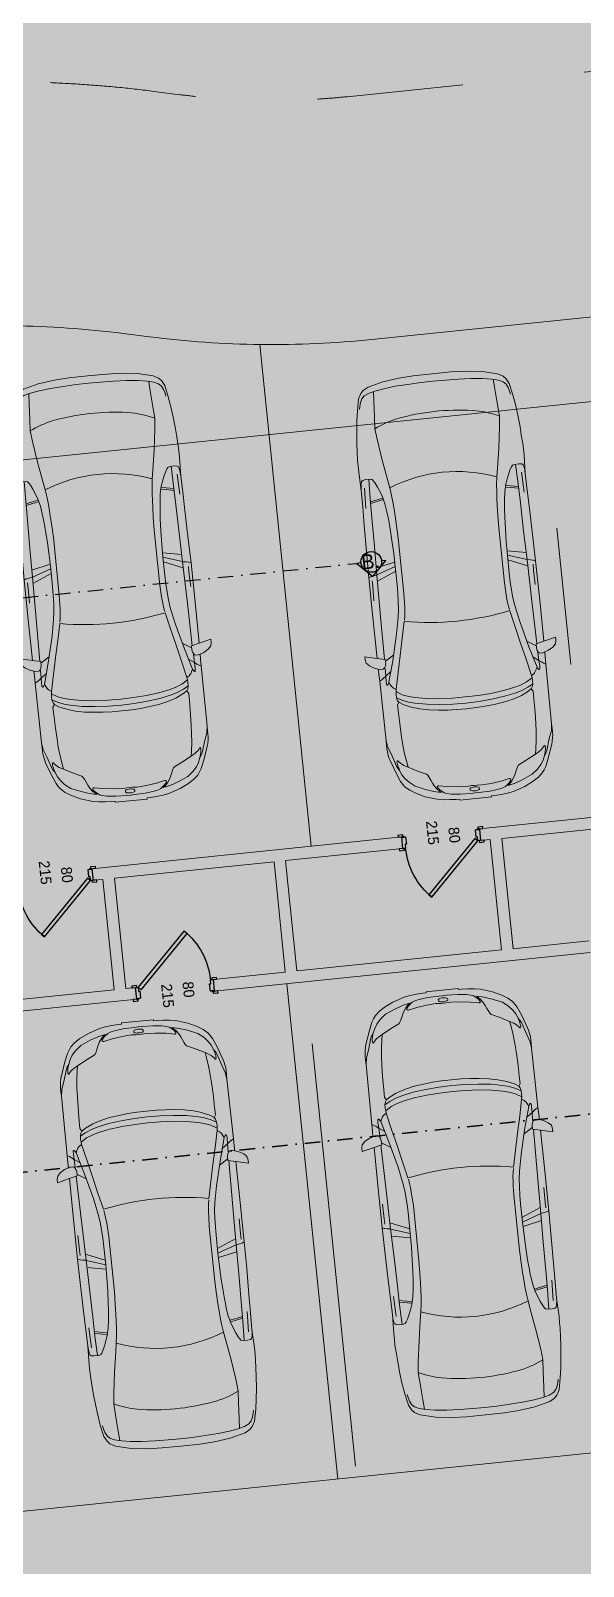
# Model space of a CAD drawing. Header units: millimetres. Extents: x 635850 to 824661, y -5878409 to -5774454.
# Drawn here: x 678481 to 684148, y -5817162 to -5801433 of the extents above; entities that cross this region are included whole.
import ezdxf

# ---------------------------------------------------------------- set-up
doc = ezdxf.new("R2010")
doc.units = ezdxf.units.MM
doc.header["$MEASUREMENT"] = 0
doc.linetypes.add('A - Long Dashed', pattern=[2750, 1500, -1250])
doc.linetypes.add('Dot & Dashed', pattern=[335.138881, 158.75, -88.194444, 0, -88.194437])
for name, color, linetype, lineweight, true_color in [('0_Pen_No__102', 7, 'Continuous', 13, 0xcccccc), ('0_Pen_No__82', 7, 'Continuous', 20, 0xaaaaaa), ('A - Ndertesa 1 - Veturat_Pen_No__102', 7, 'Continuous', 13, 0xcccccc), ('A - Ndertesa 2 - Veturat_Pen_No__102', 7, 'Continuous', 13, 0xcccccc), ('A - Ndertesa 2 - Vija e Prerjes_Pen_No__48', 7, 'Continuous', 25, 0xa80f02), ('A - Ndertesa 3 - Bodrumi -1_Pen_No__102', 7, 'Continuous', 13, 0xcccccc), ('A - Ndertesa 3 - Veturat_Pen_No__102', 7, 'Continuous', 13, 0xcccccc), ('A - Ndertesa 3 -Muret_Pen_No__102', 7, 'Continuous', 13, 0xcccccc), ('A-Ndertesa 3-Prerjet_Pen_No__8', 7, 'Continuous', 35, 0xa80f02), ('ARCHICAD Door Markers_Pen_No__112', 7, 'Continuous', 13, 0xd5aaaa)]:
    doc.layers.add(name, color=color, linetype=linetype, lineweight=lineweight, true_color=true_color)
for name, color, linetype in [('A - Ndertesa 2 - Vija e Prerjes', 7, 'Continuous'), ('A - Ndertesa 3 -Muret', 7, 'Continuous'), ('A-Ndertesa 3-Prerjet', 7, 'Continuous'), ('ARCHICAD Door Markers', 7, 'Continuous'), ('ARCHICAD Doors', 7, 'Continuous')]:
    doc.layers.add(name, color=color, linetype=linetype)
for name, color, linetype, lineweight in [('A - Ndertesa 3 -Muret_Pen_No__101', 252, 'Continuous', 13), ('A-Ndertesa 3-Fill Bodrumi_Pen_No__121', 255, 'Continuous', 0), ('ARCHICAD Doors_Pen_No__101', 252, 'Continuous', 13), ('ARCHICAD Doors_Pen_No__42', 8, 'Continuous', 25)]:
    doc.layers.add(name, color=color, linetype=linetype, lineweight=lineweight)
doc.styles.add('GENERATED_STYLE_1', font='GOTHIC.TTF')

# ---------------------------------------------------------------- blocks, each defined once
blk = doc.blocks.new('Door 25_4')
at = {"layer": 'ARCHICAD Doors_Pen_No__101', "color": 252, "linetype": 'Continuous', "lineweight": 13}
for p, q in [((-400, 0), (-437, 0)), ((-400, 0), (-437, 0)), ((-400, 0), (-400, -115)), ((-400, 0), (-400, -115)), ((400, 0), (400, -115)), ((400, 0), (400, -115)), ((400, 0), (437, 0)), ((400, 0), (437, 0)), ((-400, -120), (-437, -120)), ((-400, -120), (-437, -120)), ((-400, -115), (-400, -120)), ((-400, -115), (-400, -120)), ((400, -115), (400, -120)), ((400, -115), (400, -120)), ((400, -120), (437, -120)), ((400, -120), (437, -120))]:
    blk.add_line(p, q, dxfattribs=at)
at = {"layer": 'ARCHICAD Doors_Pen_No__42', "color": 8, "linetype": 'Continuous', "lineweight": 25}
for p, q in [((-182, 498), (-154, 526)), ((344, -28), (-182, 498)), ((-154, 526), (372, 0)), ((-437, 0), (-437, 19)), ((-437, 19), (-387, 19)), ((-387, 0), (-437, 0)), ((-372, 0), (-400, 0)), ((-400, 0), (-400, -115)), ((-387, 19), (-387, 0)), ((-372, -40), (-372, 0)), ((372, 0), (344, -28)), ((400, 0), (372, 0)), ((372, 0), (372, -40)), ((387, 19), (437, 19)), ((387, 0), (387, 19)), ((437, 0), (387, 0)), ((400, -115), (400, 0)), ((437, 19), (437, 0)), ((-437, -139), (-437, -120)), ((-437, -120), (-387, -120)), ((-387, -139), (-437, -139)), ((-400, -120), (-400, -115)), ((-400, -115), (-375, -115)), ((-400, -115), (-360, -115)), ((-375, -120), (-400, -120)), ((-387, -120), (-387, -139)), ((-375, -115), (-375, -120)), ((-360, -40), (-372, -40)), ((-360, -115), (-360, -40)), ((372, -40), (360, -40)), ((360, -40), (360, -115)), ((360, -115), (400, -115)), ((375, -120), (375, -115)), ((375, -115), (400, -115)), ((400, -120), (375, -120)), ((387, -120), (437, -120)), ((387, -139), (387, -120)), ((437, -139), (387, -139)), ((400, -115), (400, -120)), ((437, -120), (437, -139))]:
    blk.add_line(p, q, dxfattribs=at)
blk.add_arc((372, 0), 744, 135, 180, dxfattribs=at)
blk = doc.blocks.new('D Marker 25_11')
at = {"layer": 'ARCHICAD Door Markers_Pen_No__112', "color": 9, "lineweight": 13, "true_color": 0xd5aaaa, "char_height": 110, "attachment_point": 7, "rotation": 90, "style": 'GENERATED_STYLE_1'}
for s, insert in [('\\A1;{\\pql;\\pt0;\\fCentury Gothic|b0|i0|c0|p34;80\\fCentury Gothic|b0|i0|c0|p34;\\A1{\\H.66x;\\S^  ;}\\fCentury Gothic|b0|i0|c0|p34;\\fCentury Gothic|b0|i0|c0|p34;}', (-52, -166)), ('\\A1;{\\pql;\\pt0;\\fCentury Gothic|b0|i0|c0|p34;215\\fCentury Gothic|b0|i0|c0|p34;\\A1{\\H.66x;\\S^  ;}\\fCentury Gothic|b0|i0|c0|p34;\\fCentury Gothic|b0|i0|c0|p34;}', (168, -252))]:
    blk.add_mtext(s, dxfattribs=dict(at, insert=insert))
blk = doc.blocks.new('Wall_99', base_point=(687416, -5809165))
at = {"layer": 'A - Ndertesa 3 -Muret_Pen_No__102', "linetype": 'Continuous', "lineweight": 0, "true_color": 0xcccccc}
for points in [[(685165, -5809396), (685177, -5809515), (686470, -5809382), (686458, -5809263)], [(687353, -5809171), (687254, -5809181), (687266, -5809301), (687366, -5809290)], [(684866, -5809426), (683082, -5809609), (683094, -5809729), (684879, -5809546)], [(679110, -5810017), (679122, -5810136), (682298, -5809810), (682286, -5809691)], [(677852, -5810146), (677864, -5810265), (678326, -5810218), (678314, -5810098)]]:
    blk.add_hatch(color=254, dxfattribs=at).paths.add_polyline_path(points)
at = {"layer": 'A - Ndertesa 3 -Muret_Pen_No__101', "color": 252, "linetype": 'Continuous', "lineweight": 13}
for p, q in [((686458, -5809263), (686421, -5809267)), ((686459, -5809268), (686458, -5809263)), ((686470, -5809382), (686459, -5809268)), ((687254, -5809181), (687291, -5809177)), ((687254, -5809186), (687254, -5809181)), ((687266, -5809301), (687254, -5809186)), ((686470, -5809382), (686434, -5809386)), ((687266, -5809301), (687303, -5809297)), ((682286, -5809691), (682249, -5809695)), ((682287, -5809696), (682286, -5809691)), ((682298, -5809810), (682287, -5809696)), ((683082, -5809609), (683119, -5809605)), ((683083, -5809614), (683082, -5809609)), ((683094, -5809729), (683083, -5809614)), ((683094, -5809729), (683131, -5809725)), ((682298, -5809810), (682262, -5809814)), ((679110, -5810017), (679146, -5810013)), ((679110, -5810022), (679110, -5810017)), ((679122, -5810136), (679110, -5810022)), ((678314, -5810098), (678277, -5810102)), ((678326, -5810218), (678289, -5810222)), ((678314, -5810103), (678314, -5810098)), ((678326, -5810218), (678314, -5810103)), ((679122, -5810136), (679159, -5810132))]:
    blk.add_line(p, q, dxfattribs=at)
at = {"layer": 'A - Ndertesa 3 -Muret_Pen_No__101', "color": 252, "linetype": 'Continuous', "lineweight": 13, "flags": 128}
for points in [[(686458, -5809263), (685165, -5809396)], [(687353, -5809171), (687254, -5809181)], [(684866, -5809426), (683082, -5809609)], [(685482, -5809484), (686470, -5809382)], [(687266, -5809301), (687366, -5809290)], [(683313, -5809706), (684879, -5809546)], [(685177, -5809515), (685362, -5809496)], [(682286, -5809691), (679110, -5810017)], [(683094, -5809729), (683194, -5809718)], [(681096, -5809934), (682298, -5809810)], [(679341, -5810114), (680977, -5809946)], [(678314, -5810098), (677852, -5810146)], [(677864, -5810265), (678326, -5810218)], [(679122, -5810136), (679221, -5810126)]]:
    blk.add_lwpolyline(points, dxfattribs=at)
at = {"layer": 'ARCHICAD Door Markers', "color": 161, "lineweight": 25, "true_color": 0x40a5ff, "rotation": 185.8572970547422}
for p in [(686868, -5809341), (682696, -5809769), (678724, -5810177)]:
    blk.add_blockref('D Marker 25_11', p, dxfattribs=at)
at = {"layer": 'ARCHICAD Doors', "color": 7, "linetype": 'Continuous', "lineweight": 13, "xscale": -1, "zscale": 1000, "rotation": 185.8572970547422}
for p in [(686868, -5809341), (682696, -5809769), (678724, -5810177)]:
    blk.add_blockref('Door 25_4', p, dxfattribs=at)
blk = doc.blocks.new('Wall_102', base_point=(681105, -5811195))
at = {"layer": 'A - Ndertesa 3 -Muret_Pen_No__102', "linetype": 'Continuous', "lineweight": 0, "true_color": 0xcccccc}
blk.add_hatch(color=254, dxfattribs=at).paths.add_polyline_path([(681212, -5811064), (681096, -5809934), (680977, -5809946), (681092, -5811076)])
at = {"layer": 'A - Ndertesa 3 -Muret_Pen_No__101', "color": 252, "linetype": 'Continuous', "lineweight": 13, "flags": 128}
for points in [[(680977, -5809946), (681092, -5811076)], [(681212, -5811064), (681096, -5809934)]]:
    blk.add_lwpolyline(points, dxfattribs=at)
blk = doc.blocks.new('Wall_103', base_point=(679409, -5811369))
at = {"layer": 'A - Ndertesa 3 -Muret_Pen_No__102', "linetype": 'Continuous', "lineweight": 0, "true_color": 0xcccccc}
blk.add_hatch(color=254, dxfattribs=at).paths.add_polyline_path([(679457, -5811244), (679341, -5810114), (679221, -5810126), (679337, -5811256)])
at = {"layer": 'A - Ndertesa 3 -Muret_Pen_No__101', "color": 252, "linetype": 'Continuous', "lineweight": 13, "flags": 128}
for points in [[(679221, -5810126), (679337, -5811256)], [(679457, -5811244), (679341, -5810114)]]:
    blk.add_lwpolyline(points, dxfattribs=at)
blk = doc.blocks.new('Wall_105', base_point=(683382, -5810962))
at = {"layer": 'A - Ndertesa 3 -Muret_Pen_No__102', "linetype": 'Continuous', "lineweight": 0, "true_color": 0xcccccc}
blk.add_hatch(color=254, dxfattribs=at).paths.add_polyline_path([(683429, -5810836), (683313, -5809706), (683194, -5809718), (683310, -5810849)])
at = {"layer": 'A - Ndertesa 3 -Muret_Pen_No__101', "color": 252, "linetype": 'Continuous', "lineweight": 13, "flags": 128}
for points in [[(683194, -5809718), (683310, -5810849)], [(683429, -5810836), (683313, -5809706)]]:
    blk.add_lwpolyline(points, dxfattribs=at)
blk = doc.blocks.new('D Marker 25_13')
at = {"layer": 'ARCHICAD Door Markers_Pen_No__112', "color": 9, "lineweight": 13, "true_color": 0xd5aaaa, "char_height": 110, "attachment_point": 7, "rotation": 90, "style": 'GENERATED_STYLE_1'}
for s, insert in [('\\A1;{\\pql;\\pt0;\\fCentury Gothic|b0|i0|c0|p34;80\\fCentury Gothic|b0|i0|c0|p34;\\A1{\\H.66x;\\S^  ;}\\fCentury Gothic|b0|i0|c0|p34;\\fCentury Gothic|b0|i0|c0|p34;}', (-52, -126)), ('\\A1;{\\pql;\\pt0;\\fCentury Gothic|b0|i0|c0|p34;215\\fCentury Gothic|b0|i0|c0|p34;\\A1{\\H.66x;\\S^  ;}\\fCentury Gothic|b0|i0|c0|p34;\\fCentury Gothic|b0|i0|c0|p34;}', (168, -126))]:
    blk.add_mtext(s, dxfattribs=dict(at, insert=insert))
blk = doc.blocks.new('Wall_112', base_point=(684217, -5810876))
at = {"layer": 'A - Ndertesa 3 -Muret_Pen_No__102', "linetype": 'Continuous', "lineweight": 0, "true_color": 0xcccccc}
for points in [[(684205, -5810757), (680352, -5811152), (680364, -5811271), (684217, -5810876)], [(677701, -5811424), (677714, -5811543), (679568, -5811353), (679556, -5811234)]]:
    blk.add_hatch(color=254, dxfattribs=at).paths.add_polyline_path(points)
at = {"layer": 'A - Ndertesa 3 -Muret_Pen_No__101', "color": 252, "linetype": 'Continuous', "lineweight": 13}
for p, q in [((680352, -5811152), (680389, -5811148)), ((680352, -5811152), (680364, -5811266)), ((679556, -5811234), (679519, -5811237)), ((679556, -5811234), (679568, -5811348)), ((680364, -5811266), (680364, -5811271)), ((680364, -5811271), (680401, -5811268)), ((679568, -5811353), (679532, -5811357)), ((679568, -5811348), (679568, -5811353))]:
    blk.add_line(p, q, dxfattribs=at)
at = {"layer": 'A - Ndertesa 3 -Muret_Pen_No__101', "color": 252, "linetype": 'Continuous', "lineweight": 13, "flags": 128}
for points in [[(683310, -5810849), (681212, -5811064)], [(684205, -5810757), (683429, -5810836)], [(680364, -5811271), (684217, -5810876)], [(681092, -5811076), (680352, -5811152)], [(679337, -5811256), (677701, -5811424)], [(679556, -5811234), (679457, -5811244)], [(677714, -5811543), (679568, -5811353)]]:
    blk.add_lwpolyline(points, dxfattribs=at)
at = {"layer": 'ARCHICAD Door Markers', "color": 161, "lineweight": 25, "true_color": 0x40a5ff, "rotation": 185.8572970547422}
blk.add_blockref('D Marker 25_13', (679966, -5811312), dxfattribs=at)
at = {"layer": 'ARCHICAD Doors', "color": 7, "linetype": 'Continuous', "lineweight": 13, "xscale": -1, "zscale": 1000, "rotation": 5.857297054742201}
blk.add_blockref('Door 25_4', (679954, -5811193), dxfattribs=at)
blk = doc.blocks.new('Car 05 25_2')
at = {"layer": 'A - Ndertesa 2 - Veturat_Pen_No__102', "color": 254, "linetype": 'Continuous', "lineweight": 13, "true_color": 0xcccccc}
for p, q in [((125, 791), (129, 820)), ((126, 744), (125, 791)), ((129, 820), (139, 832)), ((139, 832), (165, 840)), ((165, 840), (195, 844)), ((195, 844), (231, 846)), ((211, 809), (418, 816)), ((1115, 809), (1109, 774)), ((1120, 833), (1115, 809)), ((1121, 838), (1120, 836)), ((1120, 836), (1120, 833)), ((1130, 859), (1121, 838)), ((1163, 830), (1220, 829)), ((1220, 829), (1370, 831)), ((1958, 858), (1977, 777)), ((2044, 783), (2063, 792)), ((2063, 792), (2070, 800)), ((2069, 788), (2065, 794)), ((2075, 836), (2068, 858)), ((2069, 788), (2148, 790)), ((2070, 800), (2075, 809)), ((2075, 809), (2075, 836)), ((2107, 732), (2148, 790)), ((2148, 790), (2167, 814)), ((2148, 790), (2206, 792)), ((2167, 814), (2182, 834)), ((2182, 834), (2193, 856)), ((2206, 792), (2227, 791)), ((2227, 791), (2233, 790)), ((2233, 790), (2238, 787)), ((2241, 784), (2238, 787)), ((2808, 853), (2877, 843)), ((2877, 843), (2954, 814)), ((2904, 833), (2905, 833)), ((2954, 814), (3076, 775)), ((-768, 602), (-751, 670)), ((-729, 716), (-751, 670)), ((-701, 743), (-729, 716)), ((-665, 761), (-701, 743)), ((-666, 624), (-501, 634)), ((-627, 772), (-665, 761)), ((-595, 778), (-627, 772)), ((-501, 634), (-383, 642)), ((-383, 642), (-274, 631)), ((-274, 631), (-56, 601)), ((327, 762), (125, 756)), ((132, 723), (126, 744)), ((147, 711), (132, 723)), ((171, 697), (147, 711)), ((213, 677), (171, 697)), ((266, 655), (213, 677)), ((319, 636), (266, 655)), ((393, 618), (319, 636)), ((522, 765), (327, 762)), ((339, 683), (330, 634)), ((355, 762), (339, 683)), ((357, 683), (347, 629)), ((373, 763), (357, 683)), ((814, 769), (522, 765)), ((1109, 774), (814, 769)), ((1036, 773), (997, 579)), ((1042, 578), (1108, 774)), ((1173, 775), (1090, 578)), ((1109, 774), (1538, 780)), ((1538, 780), (1975, 786)), ((1730, 634), (1562, 601)), ((2000, 702), (1730, 634)), ((1939, 686), (1996, 777)), ((1953, 621), (2122, 660)), ((1977, 777), (2020, 777)), ((2000, 702), (2214, 763)), ((2020, 777), (2044, 783)), ((2122, 660), (2294, 698)), ((2227, 770), (2214, 763)), ((2214, 763), (2238, 752)), ((2234, 774), (2227, 770)), ((2238, 777), (2234, 774)), ((2238, 777), (2241, 781)), ((2238, 752), (2259, 740)), ((2241, 781), (2241, 784)), ((2259, 740), (2269, 731)), ((2269, 731), (2279, 722)), ((2279, 722), (2294, 698)), ((2294, 698), (2317, 701)), ((2294, 698), (2294, 698)), ((2317, 701), (2346, 703)), ((2355, 640), (2317, 701)), ((2346, 703), (2379, 702)), ((2380, 575), (2355, 640)), ((2410, 649), (2379, 702)), ((2379, 702), (2411, 694)), ((2436, 583), (2410, 649)), ((2411, 694), (2411, 694)), ((2429, 682), (2411, 694)), ((2429, 682), (2457, 700)), ((2429, 682), (2429, 682)), ((2429, 682), (2457, 640)), ((2457, 700), (2535, 698)), ((2457, 640), (2487, 574)), ((2535, 698), (2535, 698)), ((2535, 698), (2673, 696)), ((2673, 696), (2787, 691)), ((2787, 691), (2868, 687)), ((2868, 687), (2960, 679)), ((2960, 679), (2868, 687)), ((2960, 679), (3047, 666)), ((3022, 758), (3024, 762)), ((3024, 754), (3022, 758)), ((3024, 762), (3035, 765)), ((3038, 743), (3024, 754)), ((3035, 765), (3047, 764)), ((3051, 731), (3038, 743)), ((3047, 764), (3061, 763)), ((3047, 666), (3100, 657)), ((3065, 715), (3051, 731)), ((3061, 763), (3090, 757)), ((3077, 698), (3065, 715)), ((3100, 763), (3076, 775)), ((3100, 657), (3077, 698)), ((3090, 757), (3108, 751)), ((3114, 753), (3100, 763)), ((3153, 554), (3100, 657)), ((3108, 751), (3123, 746)), ((3123, 746), (3114, 753)), ((3170, 727), (3123, 746)), ((3212, 701), (3170, 727)), ((3254, 663), (3212, 701)), ((3302, 603), (3254, 663)), ((-783, 510), (-795, 391)), ((-768, 602), (-783, 510)), ((-764, 617), (-666, 624)), ((-56, 601), (146, 567)), ((146, 567), (233, 552)), ((233, 552), (315, 541)), ((315, 541), (384, 535)), ((384, 535), (454, 530)), ((475, 607), (393, 618)), ((454, 530), (526, 526)), ((521, 602), (475, 607)), ((570, 597), (521, 602)), ((526, 526), (628, 522)), ((653, 591), (570, 597)), ((628, 522), (757, 518)), ((773, 585), (653, 591)), ((757, 518), (1323, 518)), ((907, 580), (773, 585)), ((1042, 578), (907, 580)), ((1228, 578), (1042, 578)), ((1316, 580), (1228, 578)), ((1403, 584), (1316, 580)), ((1323, 518), (1420, 522)), ((1484, 590), (1403, 584)), ((1420, 522), (1467, 524)), ((1467, 524), (1511, 528)), ((1562, 601), (1484, 590)), ((1511, 528), (1554, 533)), ((1554, 533), (1597, 541)), ((1597, 541), (1597, 541)), ((1611, 544), (1780, 582)), ((1780, 582), (1953, 621)), ((2397, 514), (2380, 575)), ((2419, 396), (2397, 514)), ((2454, 522), (2436, 583)), ((2478, 401), (2454, 522)), ((2487, 574), (2492, 562)), ((2492, 562), (2518, 477)), ((2518, 477), (2538, 384)), ((3190, 476), (3153, 554)), ((3199, 467), (3190, 476)), ((3302, 603), (3346, 501)), ((3346, 501), (3374, 420)), ((-795, 391), (-802, 259)), ((2434, 266), (2419, 396)), ((2494, 269), (2478, 401)), ((2538, 384), (2551, 286)), ((3221, 454), (3199, 467)), ((3256, 439), (3221, 454)), ((3288, 425), (3256, 439)), ((3319, 408), (3288, 425)), ((3353, 384), (3319, 408)), ((3325, 377), (3321, 370)), ((3321, 370), (3321, 362)), ((3321, 362), (3338, 277)), ((3328, 380), (3325, 377)), ((3338, 379), (3328, 380)), ((3364, 358), (3338, 379)), ((3377, 360), (3353, 384)), ((3397, 316), (3364, 358)), ((3391, 344), (3374, 420)), ((3391, 344), (3377, 360)), ((3408, 289), (3397, 316)), ((-802, 259), (-807, 125)), ((2442, 132), (2434, 266)), ((2503, 133), (2494, 269)), ((2551, 286), (2560, 194)), ((2560, 194), (2564, 101)), ((3338, 277), (3352, 173)), ((3352, 173), (3358, 76)), ((3408, 289), (3414, 267)), ((3414, 267), (3418, 243)), ((3418, 243), (3424, 201)), ((3424, 201), (3428, 152)), ((-807, 125), (-808, 0)), ((-807, -125), (-808, 0)), ((2444, 0), (2442, 132)), ((2444, 0), (2442, -132)), ((2506, 0), (2503, 133)), ((2564, 101), (2566, 0)), ((2564, -101), (2566, 0)), ((3354, 28), (3358, 76)), ((3354, 28), (3354, -1)), ((3354, -28), (3354, 1)), ((3371, 12), (3370, -1)), ((3371, -12), (3370, 1)), ((3372, 24), (3371, 12)), ((3376, 39), (3372, 24)), ((3382, 47), (3376, 39)), ((3386, 48), (3382, 47)), ((3386, 48), (3394, 48)), ((3399, 47), (3394, 48)), ((3404, 39), (3399, 47)), ((3404, 39), (3408, 24)), ((3408, 24), (3410, 8)), ((3410, 8), (3410, 0)), ((3432, 40), (3428, 152)), ((3432, 57), (3432, 57)), ((3432, 0), (3432, 40)), ((3432, 0), (3432, -40)), ((-802, -259), (-807, -125)), ((2442, -132), (2434, -266)), ((2503, -133), (2494, -269)), ((2506, 0), (2503, -133)), ((2560, -194), (2564, -101)), ((3352, -173), (3358, -76)), ((3354, -28), (3358, -76)), ((3372, -24), (3371, -12)), ((3376, -39), (3372, -24)), ((3382, -47), (3376, -39)), ((3386, -48), (3382, -47)), ((3386, -48), (3394, -48)), ((3399, -47), (3394, -48)), ((3404, -39), (3399, -47)), ((3404, -39), (3408, -24)), ((3408, -24), (3410, -8)), ((3410, -8), (3410, 0)), ((3424, -201), (3428, -152)), ((3432, -40), (3428, -152)), ((3432, -57), (3432, -57)), ((-795, -391), (-802, -259)), ((2434, -266), (2419, -396)), ((2494, -269), (2478, -401)), ((2538, -384), (2551, -286)), ((2551, -286), (2560, -194)), ((3321, -362), (3338, -277)), ((3338, -277), (3352, -173)), ((3408, -289), (3397, -316)), ((3408, -289), (3414, -267)), ((3414, -267), (3418, -243)), ((3418, -243), (3424, -201)), ((-783, -510), (-795, -391)), ((2419, -396), (2397, -514)), ((2478, -401), (2454, -522)), ((2518, -477), (2538, -384)), ((3199, -467), (3190, -476)), ((3221, -454), (3199, -467)), ((3256, -439), (3221, -454)), ((3288, -425), (3256, -439)), ((3319, -408), (3288, -425)), ((3353, -384), (3319, -408)), ((3321, -370), (3321, -362)), ((3325, -377), (3321, -370)), ((3328, -380), (3325, -377)), ((3338, -379), (3328, -380)), ((3364, -358), (3338, -379)), ((3346, -501), (3374, -420)), ((3377, -360), (3353, -384)), ((3397, -316), (3364, -358)), ((3391, -344), (3374, -420)), ((3391, -344), (3377, -360)), ((-768, -602), (-783, -510)), ((-768, -602), (-751, -670)), ((-764, -617), (-666, -624)), ((-666, -624), (-501, -634)), ((-274, -631), (-56, -601)), ((-56, -601), (146, -567)), ((146, -567), (233, -552)), ((233, -552), (315, -541)), ((315, -541), (384, -535)), ((393, -618), (319, -636)), ((384, -535), (454, -530)), ((475, -607), (393, -618)), ((454, -530), (526, -526)), ((521, -602), (475, -607)), ((570, -597), (521, -602)), ((526, -526), (628, -522)), ((653, -591), (570, -597)), ((628, -522), (757, -518)), ((773, -585), (653, -591)), ((757, -518), (1323, -518)), ((907, -580), (773, -585)), ((1042, -578), (907, -580)), ((1036, -773), (997, -579)), ((1042, -578), (1108, -774)), ((1228, -578), (1042, -578)), ((1173, -775), (1090, -578)), ((1316, -580), (1228, -578)), ((1403, -584), (1316, -580)), ((1323, -518), (1420, -522)), ((1484, -590), (1403, -584)), ((1420, -522), (1467, -524)), ((1467, -524), (1511, -528)), ((1562, -601), (1484, -590)), ((1511, -528), (1554, -533)), ((1554, -533), (1597, -541)), ((1730, -634), (1562, -601)), ((1597, -541), (1597, -541)), ((1611, -544), (1780, -582)), ((1780, -582), (1953, -621)), ((1953, -621), (2122, -660)), ((2380, -575), (2355, -640)), ((2397, -514), (2380, -575)), ((2436, -583), (2410, -649)), ((2454, -522), (2436, -583)), ((2457, -640), (2487, -574)), ((2487, -574), (2492, -562)), ((2492, -562), (2518, -477)), ((3153, -554), (3100, -657)), ((3190, -476), (3153, -554)), ((3302, -603), (3254, -663)), ((3302, -603), (3346, -501)), ((-729, -716), (-751, -670)), ((-701, -743), (-729, -716)), ((-665, -761), (-701, -743)), ((-627, -772), (-665, -761)), ((-595, -778), (-627, -772)), ((-501, -634), (-383, -642)), ((-383, -642), (-274, -631)), ((126, -744), (125, -791)), ((327, -762), (125, -756)), ((132, -723), (126, -744)), ((147, -711), (132, -723)), ((171, -697), (147, -711)), ((213, -677), (171, -697)), ((266, -655), (213, -677)), ((319, -636), (266, -655)), ((522, -765), (327, -762)), ((339, -683), (330, -634)), ((355, -762), (339, -683)), ((357, -683), (347, -629)), ((373, -763), (357, -683)), ((814, -769), (522, -765)), ((1109, -774), (814, -769)), ((1109, -774), (1538, -780)), ((1115, -809), (1109, -774)), ((1538, -780), (1975, -786)), ((2000, -702), (1730, -634)), ((1939, -686), (1996, -777)), ((1958, -858), (1977, -777)), ((1977, -777), (2020, -777)), ((2000, -702), (2214, -763)), ((2020, -777), (2044, -783)), ((2044, -783), (2063, -792)), ((2107, -732), (2148, -790)), ((2122, -660), (2294, -698)), ((2214, -763), (2238, -752)), ((2227, -770), (2214, -763)), ((2234, -774), (2227, -770)), ((2238, -777), (2234, -774)), ((2238, -752), (2259, -740)), ((2238, -777), (2241, -781)), ((2241, -784), (2238, -787)), ((2241, -781), (2241, -784)), ((2259, -740), (2269, -731)), ((2269, -731), (2279, -722)), ((2279, -722), (2294, -698)), ((2294, -698), (2317, -701)), ((2294, -698), (2294, -698)), ((2355, -640), (2317, -701)), ((2317, -701), (2346, -703)), ((2346, -703), (2379, -702)), ((2410, -649), (2379, -702)), ((2379, -702), (2411, -694)), ((2429, -682), (2411, -694)), ((2411, -694), (2411, -694)), ((2429, -682), (2457, -640)), ((2429, -682), (2429, -682)), ((2429, -682), (2457, -700)), ((2457, -700), (2535, -698)), ((2535, -698), (2673, -696)), ((2535, -698), (2535, -698)), ((2673, -696), (2787, -691)), ((2787, -691), (2868, -687)), ((2868, -687), (2960, -679)), ((2960, -679), (2868, -687)), ((2954, -814), (3076, -775)), ((2960, -679), (3047, -666)), ((3024, -754), (3022, -758)), ((3022, -758), (3024, -762)), ((3038, -743), (3024, -754)), ((3024, -762), (3035, -765)), ((3035, -765), (3047, -764)), ((3051, -731), (3038, -743)), ((3047, -666), (3100, -657)), ((3047, -764), (3061, -763)), ((3065, -715), (3051, -731)), ((3061, -763), (3090, -757)), ((3077, -698), (3065, -715)), ((3100, -763), (3076, -775)), ((3100, -657), (3077, -698)), ((3090, -757), (3108, -751)), ((3114, -753), (3100, -763)), ((3108, -751), (3123, -746)), ((3123, -746), (3114, -753)), ((3170, -727), (3123, -746)), ((3212, -701), (3170, -727)), ((3254, -663), (3212, -701)), ((125, -791), (129, -820)), ((129, -820), (139, -832)), ((139, -832), (165, -840)), ((165, -840), (195, -844)), ((195, -844), (231, -846)), ((211, -809), (418, -816)), ((1120, -833), (1115, -809)), ((1120, -836), (1120, -833)), ((1121, -838), (1120, -836)), ((1130, -859), (1121, -838)), ((1163, -830), (1220, -829)), ((1220, -829), (1370, -831)), ((2063, -792), (2070, -800)), ((2069, -788), (2065, -794)), ((2075, -836), (2068, -858)), ((2069, -788), (2148, -790)), ((2070, -800), (2075, -809)), ((2075, -809), (2075, -836)), ((2148, -790), (2167, -814)), ((2148, -790), (2206, -792)), ((2167, -814), (2182, -834)), ((2182, -834), (2193, -856)), ((2206, -792), (2227, -791)), ((2227, -791), (2233, -790)), ((2233, -790), (2238, -787)), ((2808, -853), (2877, -843)), ((2877, -843), (2954, -814))]:
    blk.add_line(p, q, dxfattribs=at)
at = {"layer": 'A - Ndertesa 2 - Veturat_Pen_No__102', "color": 254, "linetype": 'Continuous', "lineweight": 13, "true_color": 0xcccccc, "flags": 128}
blk.add_lwpolyline([(-483, -817), (-372, -830), (-252, -841), (-168, -845), (-78, -851), (-24, -852), (40, -852), (231, -846), (400, -848), (591, -852), (857, -856), (1130, -859), (1536, -860), (1958, -858), (1929, -983), (1961, -983), (1997, -975), (2027, -945), (2055, -898), (2068, -858), (2120, -857), (2193, -856), (2808, -853), (2856, -853), (2891, -853), (2923, -852), (2945, -849), (2990, -840), (3014, -833), (3154, -783), (3236, -748), (3269, -728), (3299, -706), (3337, -663), (3374, -604), (3418, -513), (3457, -393), (3468, -331), (3474, -264), (3478, -200), (3479, -165), (3490, -165), (3490, 165), (3479, 165), (3478, 200), (3474, 264), (3468, 331), (3457, 393), (3418, 513), (3374, 604), (3337, 663), (3299, 706), (3269, 728), (3236, 748), (3154, 783), (3014, 833), (2990, 840), (2945, 849), (2923, 852), (2891, 853), (2856, 853), (2808, 853), (2193, 856), (2120, 857), (2068, 858), (2055, 898), (2027, 945), (1997, 975), (1961, 983), (1929, 983), (1958, 858), (1536, 860), (1130, 859), (857, 856), (591, 852), (400, 848), (231, 846), (40, 852), (-24, 852), (-78, 851), (-168, 845), (-252, 841), (-372, 830), (-483, 817), (-585, 801), (-706, 776), (-758, 747), (-785, 722), (-815, 668), (-855, 511), (-875, 345), (-883, 195), (-885, 0), (-883, -195), (-875, -345), (-855, -511), (-815, -668), (-785, -722), (-758, -747), (-706, -776), (-585, -801)], close=True, dxfattribs=at)
at = {"layer": 'A - Ndertesa 2 - Veturat_Pen_No__102', "color": 254, "linetype": 'Continuous', "lineweight": 13, "true_color": 0xcccccc}
for centre, radius, start, end in [((493, 218), 973, 154.1545, 170.9117), ((1650, 0), 1520, 158.6992, 201.3008), ((-1245, 0), 2907, 349.2142, 10.7858), ((1856, -2), 2354, 170.8804, 189.9223), ((493, -218), 973, 191.2305, 205.8455)]:
    blk.add_arc(centre, radius, start, end, dxfattribs=at)
blk = doc.blocks.new('Car 05 25')
at = {"layer": 'A - Ndertesa 1 - Veturat_Pen_No__102', "color": 254, "linetype": 'Continuous', "lineweight": 13, "true_color": 0xcccccc}
for p, q in [((125, 791), (129, 820)), ((126, 744), (125, 791)), ((129, 820), (139, 832)), ((139, 832), (165, 840)), ((165, 840), (195, 844)), ((195, 844), (231, 846)), ((211, 809), (418, 816)), ((1115, 809), (1109, 774)), ((1120, 833), (1115, 809)), ((1121, 838), (1120, 836)), ((1120, 836), (1120, 833)), ((1130, 859), (1121, 838)), ((1163, 830), (1220, 829)), ((1220, 829), (1370, 831)), ((1958, 858), (1977, 777)), ((2044, 783), (2063, 792)), ((2063, 792), (2070, 800)), ((2069, 788), (2065, 794)), ((2075, 836), (2068, 858)), ((2069, 788), (2148, 790)), ((2070, 800), (2075, 809)), ((2075, 809), (2075, 836)), ((2107, 732), (2148, 790)), ((2148, 790), (2167, 814)), ((2148, 790), (2206, 792)), ((2167, 814), (2182, 834)), ((2182, 834), (2193, 856)), ((2206, 792), (2227, 791)), ((2227, 791), (2233, 790)), ((2233, 790), (2238, 787)), ((2241, 784), (2238, 787)), ((2808, 853), (2877, 843)), ((2877, 843), (2954, 814)), ((2904, 833), (2905, 833)), ((2954, 814), (3076, 775)), ((-768, 602), (-751, 670)), ((-729, 716), (-751, 670)), ((-701, 743), (-729, 716)), ((-665, 761), (-701, 743)), ((-666, 624), (-501, 634)), ((-627, 772), (-665, 761)), ((-595, 778), (-627, 772)), ((-501, 634), (-383, 642)), ((-383, 642), (-274, 631)), ((-274, 631), (-56, 601)), ((327, 762), (125, 756)), ((132, 723), (126, 744)), ((147, 711), (132, 723)), ((171, 697), (147, 711)), ((213, 677), (171, 697)), ((266, 655), (213, 677)), ((319, 636), (266, 655)), ((393, 618), (319, 636)), ((522, 765), (327, 762)), ((339, 683), (330, 634)), ((355, 762), (339, 683)), ((357, 683), (347, 629)), ((373, 763), (357, 683)), ((814, 769), (522, 765)), ((1109, 774), (814, 769)), ((1036, 773), (997, 579)), ((1042, 578), (1108, 774)), ((1173, 775), (1090, 578)), ((1109, 774), (1538, 780)), ((1538, 780), (1975, 786)), ((1730, 634), (1562, 601)), ((2000, 702), (1730, 634)), ((1939, 686), (1996, 777)), ((1953, 621), (2122, 660)), ((1977, 777), (2020, 777)), ((2000, 702), (2214, 763)), ((2020, 777), (2044, 783)), ((2122, 660), (2294, 698)), ((2227, 770), (2214, 763)), ((2214, 763), (2238, 752)), ((2234, 774), (2227, 770)), ((2238, 777), (2234, 774)), ((2238, 777), (2241, 781)), ((2238, 752), (2259, 740)), ((2241, 781), (2241, 784)), ((2259, 740), (2269, 731)), ((2269, 731), (2279, 722)), ((2279, 722), (2294, 698)), ((2294, 698), (2317, 701)), ((2294, 698), (2294, 698)), ((2317, 701), (2346, 703)), ((2355, 640), (2317, 701)), ((2346, 703), (2379, 702)), ((2380, 575), (2355, 640)), ((2410, 649), (2379, 702)), ((2379, 702), (2411, 694)), ((2436, 583), (2410, 649)), ((2411, 694), (2411, 694)), ((2429, 682), (2411, 694)), ((2429, 682), (2457, 700)), ((2429, 682), (2429, 682)), ((2429, 682), (2457, 640)), ((2457, 700), (2535, 698)), ((2457, 640), (2487, 574)), ((2535, 698), (2535, 698)), ((2535, 698), (2673, 696)), ((2673, 696), (2787, 691)), ((2787, 691), (2868, 687)), ((2868, 687), (2960, 679)), ((2960, 679), (2868, 687)), ((2960, 679), (3047, 666)), ((3022, 758), (3024, 762)), ((3024, 754), (3022, 758)), ((3024, 762), (3035, 765)), ((3038, 743), (3024, 754)), ((3035, 765), (3047, 764)), ((3051, 731), (3038, 743)), ((3047, 764), (3061, 763)), ((3047, 666), (3100, 657)), ((3065, 715), (3051, 731)), ((3061, 763), (3090, 757)), ((3077, 698), (3065, 715)), ((3100, 763), (3076, 775)), ((3100, 657), (3077, 698)), ((3090, 757), (3108, 751)), ((3114, 753), (3100, 763)), ((3153, 554), (3100, 657)), ((3108, 751), (3123, 746)), ((3123, 746), (3114, 753)), ((3170, 727), (3123, 746)), ((3212, 701), (3170, 727)), ((3254, 663), (3212, 701)), ((3302, 603), (3254, 663)), ((-783, 510), (-795, 391)), ((-768, 602), (-783, 510)), ((-764, 617), (-666, 624)), ((-56, 601), (146, 567)), ((146, 567), (233, 552)), ((233, 552), (315, 541)), ((315, 541), (384, 535)), ((384, 535), (454, 530)), ((475, 607), (393, 618)), ((454, 530), (526, 526)), ((521, 602), (475, 607)), ((570, 597), (521, 602)), ((526, 526), (628, 522)), ((653, 591), (570, 597)), ((628, 522), (757, 518)), ((773, 585), (653, 591)), ((757, 518), (1323, 518)), ((907, 580), (773, 585)), ((1042, 578), (907, 580)), ((1228, 578), (1042, 578)), ((1316, 580), (1228, 578)), ((1403, 584), (1316, 580)), ((1323, 518), (1420, 522)), ((1484, 590), (1403, 584)), ((1420, 522), (1467, 524)), ((1467, 524), (1511, 528)), ((1562, 601), (1484, 590)), ((1511, 528), (1554, 533)), ((1554, 533), (1597, 541)), ((1597, 541), (1597, 541)), ((1611, 544), (1780, 582)), ((1780, 582), (1953, 621)), ((2397, 514), (2380, 575)), ((2419, 396), (2397, 514)), ((2454, 522), (2436, 583)), ((2478, 401), (2454, 522)), ((2487, 574), (2492, 562)), ((2492, 562), (2518, 477)), ((2518, 477), (2538, 384)), ((3190, 476), (3153, 554)), ((3199, 467), (3190, 476)), ((3302, 603), (3346, 501)), ((3346, 501), (3374, 420)), ((-795, 391), (-802, 259)), ((2434, 266), (2419, 396)), ((2494, 269), (2478, 401)), ((2538, 384), (2551, 286)), ((3221, 454), (3199, 467)), ((3256, 439), (3221, 454)), ((3288, 425), (3256, 439)), ((3319, 408), (3288, 425)), ((3353, 384), (3319, 408)), ((3325, 377), (3321, 370)), ((3321, 370), (3321, 362)), ((3321, 362), (3338, 277)), ((3328, 380), (3325, 377)), ((3338, 379), (3328, 380)), ((3364, 358), (3338, 379)), ((3377, 360), (3353, 384)), ((3397, 316), (3364, 358)), ((3391, 344), (3374, 420)), ((3391, 344), (3377, 360)), ((3408, 289), (3397, 316)), ((-802, 259), (-807, 125)), ((2442, 132), (2434, 266)), ((2503, 133), (2494, 269)), ((2551, 286), (2560, 194)), ((2560, 194), (2564, 101)), ((3338, 277), (3352, 173)), ((3352, 173), (3358, 76)), ((3408, 289), (3414, 267)), ((3414, 267), (3418, 243)), ((3418, 243), (3424, 201)), ((3424, 201), (3428, 152)), ((-807, 125), (-808, 0)), ((-807, -125), (-808, 0)), ((2444, 0), (2442, 132)), ((2444, 0), (2442, -132)), ((2506, 0), (2503, 133)), ((2564, 101), (2566, 0)), ((2564, -101), (2566, 0)), ((3354, 28), (3358, 76)), ((3354, 28), (3354, -1)), ((3354, -28), (3354, 1)), ((3371, 12), (3370, -1)), ((3371, -12), (3370, 1)), ((3372, 24), (3371, 12)), ((3376, 39), (3372, 24)), ((3382, 47), (3376, 39)), ((3386, 48), (3382, 47)), ((3386, 48), (3394, 48)), ((3399, 47), (3394, 48)), ((3404, 39), (3399, 47)), ((3404, 39), (3408, 24)), ((3408, 24), (3410, 8)), ((3410, 8), (3410, 0)), ((3432, 40), (3428, 152)), ((3432, 57), (3432, 57)), ((3432, 0), (3432, 40)), ((3432, 0), (3432, -40)), ((-802, -259), (-807, -125)), ((2442, -132), (2434, -266)), ((2503, -133), (2494, -269)), ((2506, 0), (2503, -133)), ((2560, -194), (2564, -101)), ((3352, -173), (3358, -76)), ((3354, -28), (3358, -76)), ((3372, -24), (3371, -12)), ((3376, -39), (3372, -24)), ((3382, -47), (3376, -39)), ((3386, -48), (3382, -47)), ((3386, -48), (3394, -48)), ((3399, -47), (3394, -48)), ((3404, -39), (3399, -47)), ((3404, -39), (3408, -24)), ((3408, -24), (3410, -8)), ((3410, -8), (3410, 0)), ((3424, -201), (3428, -152)), ((3432, -40), (3428, -152)), ((3432, -57), (3432, -57)), ((-795, -391), (-802, -259)), ((2434, -266), (2419, -396)), ((2494, -269), (2478, -401)), ((2538, -384), (2551, -286)), ((2551, -286), (2560, -194)), ((3321, -362), (3338, -277)), ((3338, -277), (3352, -173)), ((3408, -289), (3397, -316)), ((3408, -289), (3414, -267)), ((3414, -267), (3418, -243)), ((3418, -243), (3424, -201)), ((-783, -510), (-795, -391)), ((2419, -396), (2397, -514)), ((2478, -401), (2454, -522)), ((2518, -477), (2538, -384)), ((3199, -467), (3190, -476)), ((3221, -454), (3199, -467)), ((3256, -439), (3221, -454)), ((3288, -425), (3256, -439)), ((3319, -408), (3288, -425)), ((3353, -384), (3319, -408)), ((3321, -370), (3321, -362)), ((3325, -377), (3321, -370)), ((3328, -380), (3325, -377)), ((3338, -379), (3328, -380)), ((3364, -358), (3338, -379)), ((3346, -501), (3374, -420)), ((3377, -360), (3353, -384)), ((3397, -316), (3364, -358)), ((3391, -344), (3374, -420)), ((3391, -344), (3377, -360)), ((-768, -602), (-783, -510)), ((-768, -602), (-751, -670)), ((-764, -617), (-666, -624)), ((-666, -624), (-501, -634)), ((-274, -631), (-56, -601)), ((-56, -601), (146, -567)), ((146, -567), (233, -552)), ((233, -552), (315, -541)), ((315, -541), (384, -535)), ((393, -618), (319, -636)), ((384, -535), (454, -530)), ((475, -607), (393, -618)), ((454, -530), (526, -526)), ((521, -602), (475, -607)), ((570, -597), (521, -602)), ((526, -526), (628, -522)), ((653, -591), (570, -597)), ((628, -522), (757, -518)), ((773, -585), (653, -591)), ((757, -518), (1323, -518)), ((907, -580), (773, -585)), ((1042, -578), (907, -580)), ((1036, -773), (997, -579)), ((1042, -578), (1108, -774)), ((1228, -578), (1042, -578)), ((1173, -775), (1090, -578)), ((1316, -580), (1228, -578)), ((1403, -584), (1316, -580)), ((1323, -518), (1420, -522)), ((1484, -590), (1403, -584)), ((1420, -522), (1467, -524)), ((1467, -524), (1511, -528)), ((1562, -601), (1484, -590)), ((1511, -528), (1554, -533)), ((1554, -533), (1597, -541)), ((1730, -634), (1562, -601)), ((1597, -541), (1597, -541)), ((1611, -544), (1780, -582)), ((1780, -582), (1953, -621)), ((1953, -621), (2122, -660)), ((2380, -575), (2355, -640)), ((2397, -514), (2380, -575)), ((2436, -583), (2410, -649)), ((2454, -522), (2436, -583)), ((2457, -640), (2487, -574)), ((2487, -574), (2492, -562)), ((2492, -562), (2518, -477)), ((3153, -554), (3100, -657)), ((3190, -476), (3153, -554)), ((3302, -603), (3254, -663)), ((3302, -603), (3346, -501)), ((-729, -716), (-751, -670)), ((-701, -743), (-729, -716)), ((-665, -761), (-701, -743)), ((-627, -772), (-665, -761)), ((-595, -778), (-627, -772)), ((-501, -634), (-383, -642)), ((-383, -642), (-274, -631)), ((126, -744), (125, -791)), ((327, -762), (125, -756)), ((132, -723), (126, -744)), ((147, -711), (132, -723)), ((171, -697), (147, -711)), ((213, -677), (171, -697)), ((266, -655), (213, -677)), ((319, -636), (266, -655)), ((522, -765), (327, -762)), ((339, -683), (330, -634)), ((355, -762), (339, -683)), ((357, -683), (347, -629)), ((373, -763), (357, -683)), ((814, -769), (522, -765)), ((1109, -774), (814, -769)), ((1109, -774), (1538, -780)), ((1115, -809), (1109, -774)), ((1538, -780), (1975, -786)), ((2000, -702), (1730, -634)), ((1939, -686), (1996, -777)), ((1958, -858), (1977, -777)), ((1977, -777), (2020, -777)), ((2000, -702), (2214, -763)), ((2020, -777), (2044, -783)), ((2044, -783), (2063, -792)), ((2107, -732), (2148, -790)), ((2122, -660), (2294, -698)), ((2214, -763), (2238, -752)), ((2227, -770), (2214, -763)), ((2234, -774), (2227, -770)), ((2238, -777), (2234, -774)), ((2238, -752), (2259, -740)), ((2238, -777), (2241, -781)), ((2241, -784), (2238, -787)), ((2241, -781), (2241, -784)), ((2259, -740), (2269, -731)), ((2269, -731), (2279, -722)), ((2279, -722), (2294, -698)), ((2294, -698), (2317, -701)), ((2294, -698), (2294, -698)), ((2355, -640), (2317, -701)), ((2317, -701), (2346, -703)), ((2346, -703), (2379, -702)), ((2410, -649), (2379, -702)), ((2379, -702), (2411, -694)), ((2429, -682), (2411, -694)), ((2411, -694), (2411, -694)), ((2429, -682), (2457, -640)), ((2429, -682), (2429, -682)), ((2429, -682), (2457, -700)), ((2457, -700), (2535, -698)), ((2535, -698), (2673, -696)), ((2535, -698), (2535, -698)), ((2673, -696), (2787, -691)), ((2787, -691), (2868, -687)), ((2868, -687), (2960, -679)), ((2960, -679), (2868, -687)), ((2954, -814), (3076, -775)), ((2960, -679), (3047, -666)), ((3024, -754), (3022, -758)), ((3022, -758), (3024, -762)), ((3038, -743), (3024, -754)), ((3024, -762), (3035, -765)), ((3035, -765), (3047, -764)), ((3051, -731), (3038, -743)), ((3047, -666), (3100, -657)), ((3047, -764), (3061, -763)), ((3065, -715), (3051, -731)), ((3061, -763), (3090, -757)), ((3077, -698), (3065, -715)), ((3100, -763), (3076, -775)), ((3100, -657), (3077, -698)), ((3090, -757), (3108, -751)), ((3114, -753), (3100, -763)), ((3108, -751), (3123, -746)), ((3123, -746), (3114, -753)), ((3170, -727), (3123, -746)), ((3212, -701), (3170, -727)), ((3254, -663), (3212, -701)), ((125, -791), (129, -820)), ((129, -820), (139, -832)), ((139, -832), (165, -840)), ((165, -840), (195, -844)), ((195, -844), (231, -846)), ((211, -809), (418, -816)), ((1120, -833), (1115, -809)), ((1120, -836), (1120, -833)), ((1121, -838), (1120, -836)), ((1130, -859), (1121, -838)), ((1163, -830), (1220, -829)), ((1220, -829), (1370, -831)), ((2063, -792), (2070, -800)), ((2069, -788), (2065, -794)), ((2075, -836), (2068, -858)), ((2069, -788), (2148, -790)), ((2070, -800), (2075, -809)), ((2075, -809), (2075, -836)), ((2148, -790), (2167, -814)), ((2148, -790), (2206, -792)), ((2167, -814), (2182, -834)), ((2182, -834), (2193, -856)), ((2206, -792), (2227, -791)), ((2227, -791), (2233, -790)), ((2233, -790), (2238, -787)), ((2808, -853), (2877, -843)), ((2877, -843), (2954, -814))]:
    blk.add_line(p, q, dxfattribs=at)
at = {"layer": 'A - Ndertesa 1 - Veturat_Pen_No__102', "color": 254, "linetype": 'Continuous', "lineweight": 13, "true_color": 0xcccccc, "flags": 128}
blk.add_lwpolyline([(-483, -817), (-372, -830), (-252, -841), (-168, -845), (-78, -851), (-24, -852), (40, -852), (231, -846), (400, -848), (591, -852), (857, -856), (1130, -859), (1536, -860), (1958, -858), (1929, -983), (1961, -983), (1997, -975), (2027, -945), (2055, -898), (2068, -858), (2120, -857), (2193, -856), (2808, -853), (2856, -853), (2891, -853), (2923, -852), (2945, -849), (2990, -840), (3014, -833), (3154, -783), (3236, -748), (3269, -728), (3299, -706), (3337, -663), (3374, -604), (3418, -513), (3457, -393), (3468, -331), (3474, -264), (3478, -200), (3479, -165), (3490, -165), (3490, 165), (3479, 165), (3478, 200), (3474, 264), (3468, 331), (3457, 393), (3418, 513), (3374, 604), (3337, 663), (3299, 706), (3269, 728), (3236, 748), (3154, 783), (3014, 833), (2990, 840), (2945, 849), (2923, 852), (2891, 853), (2856, 853), (2808, 853), (2193, 856), (2120, 857), (2068, 858), (2055, 898), (2027, 945), (1997, 975), (1961, 983), (1929, 983), (1958, 858), (1536, 860), (1130, 859), (857, 856), (591, 852), (400, 848), (231, 846), (40, 852), (-24, 852), (-78, 851), (-168, 845), (-252, 841), (-372, 830), (-483, 817), (-585, 801), (-706, 776), (-758, 747), (-785, 722), (-815, 668), (-855, 511), (-875, 345), (-883, 195), (-885, 0), (-883, -195), (-875, -345), (-855, -511), (-815, -668), (-785, -722), (-758, -747), (-706, -776), (-585, -801)], close=True, dxfattribs=at)
at = {"layer": 'A - Ndertesa 1 - Veturat_Pen_No__102', "color": 254, "linetype": 'Continuous', "lineweight": 13, "true_color": 0xcccccc}
for centre, radius, start, end in [((493, 218), 973, 154.1545, 170.9117), ((1650, 0), 1520, 158.6992, 201.3008), ((-1245, 0), 2907, 349.2142, 10.7858), ((1856, -2), 2354, 170.8804, 189.9223), ((493, -218), 973, 191.2305, 205.8455)]:
    blk.add_arc(centre, radius, start, end, dxfattribs=at)
blk = doc.blocks.new('Cutting Plane_6', base_point=(645568, -5810608))
at = {"layer": 'A - Ndertesa 2 - Vija e Prerjes_Pen_No__48', "color": 14, "linetype": 'Dot & Dashed', "lineweight": 25, "true_color": 0xa80f02}
blk.add_line((645717, -5810593), (681824, -5806889), dxfattribs=at)
at = {"layer": 'A - Ndertesa 2 - Vija e Prerjes_Pen_No__48', "color": 14, "linetype": 'Continuous', "lineweight": 25, "true_color": 0xa80f02}
for p, q in [((681868, -5806884), (681824, -5806889)), ((681824, -5806889), (681989, -5807023)), ((681989, -5807023), (682123, -5806858)), ((682123, -5806858), (682079, -5806863))]:
    blk.add_line(p, q, dxfattribs=at)
blk.add_circle((681974, -5806874), 106, dxfattribs=at)
at = {"layer": 'A - Ndertesa 2 - Vija e Prerjes_Pen_No__48', "color": 14, "lineweight": 25, "true_color": 0xa80f02, "insert": (682069, -5806933), "char_height": 150, "attachment_point": 9, "rotation": 5.8571, "style": 'GENERATED_STYLE_1'}
blk.add_mtext('\\A1;{\\pqr;\\pt0;\\fCentury Gothic|b0|i0|c0|p34;B.}', dxfattribs=at)
blk = doc.blocks.new('Cutting Plane_8', base_point=(708945, -5809993))
at = {"layer": 'A-Ndertesa 3-Prerjet_Pen_No__8', "color": 14, "linetype": 'Dot & Dashed', "lineweight": 35, "true_color": 0xa80f02}
blk.add_line((708795, -5810009), (675147, -5813460), dxfattribs=at)

msp = doc.modelspace()

# ---------------------------------------------------------------- hatches: boundary and pattern name
at = {"layer": 'A-Ndertesa 3-Fill Bodrumi_Pen_No__121', "linetype": 'Continuous', "lineweight": 0, "true_color": 0x3f3f3f}
msp.add_hatch(color=250, dxfattribs=at).paths.add_polyline_path([(703555.3, -5790235.6), (707005.6, -5823868.4), (679022.7, -5825475.9), (675700.6, -5793093.2)])

# ---------------------------------------------------------------- linework, layer by layer
at = {"layer": '0_Pen_No__102', "color": 254, "linetype": 'Continuous', "lineweight": 13, "true_color": 0xcccccc, "flags": 128}
for points in [[(676438.4, -5806031.2), (694093.9, -5804220)], [(684020.1, -5807923.5), (683876.8, -5806526.7)], [(681810.7, -5816135.7), (681367, -5811810.6)]]:
    msp.add_lwpolyline(points, dxfattribs=at)
at = {"layer": '0_Pen_No__82', "color": 253, "linetype": 'Continuous', "lineweight": 20, "true_color": 0xaaaaaa, "flags": 128}
msp.add_lwpolyline([(678114.7, -5816628.8), (700281.1, -5814354.9, 0.4142136), (700727.5, -5813806.4), (699648.2, -5803285.6, 0.4142375), (699099.6, -5802839.3), (681980.2, -5804595.5, -0.0571869), (679700.3, -5804568.1), (679430.8, -5804533.9, 0.0571883), (677150.8, -5804506.5), (676874, -5804534.9)], format="xyb", dxfattribs=at)
for points in [[(681358.3, -5809786), (680831.1, -5804646.9)], [(681108.5, -5811194.9), (681629, -5816268.3)]]:
    msp.add_lwpolyline(points, dxfattribs=at)
at = {"layer": 'A - Ndertesa 3 - Bodrumi -1_Pen_No__102', "color": 254, "linetype": 'A - Long Dashed', "lineweight": 13, "true_color": 0xcccccc, "flags": 128}
msp.add_lwpolyline([(699329.6, -5800342, 0.0405113), (698844.3, -5800352.3), (681725, -5802108.5, -0.0571869), (680015.1, -5802088), (679745.6, -5802053.8, 0.0571949), (676895.4, -5802019.6), (676618.3, -5802048.1)], format="xyb", dxfattribs=at)

# ---------------------------------------------------------------- block references
at = {"layer": 'A - Ndertesa 2 - Vija e Prerjes', "color": 14, "lineweight": 25, "true_color": 0xa80f02}
msp.add_blockref('Cutting Plane_6', (645567.8, -5810608.1), dxfattribs=at)
at = {"layer": 'A - Ndertesa 3 - Veturat_Pen_No__102', "color": 254, "linetype": 'Continuous', "lineweight": 13, "true_color": 0xcccccc, "zscale": 1000, "rotation": 275.8572970547422}
for p in [(679155.2, -5805847.7), (682688, -5805826.4)]:
    msp.add_blockref('Car 05 25_2', p, dxfattribs=at)
at = {"layer": 'A - Ndertesa 3 - Veturat_Pen_No__102', "color": 254, "linetype": 'Continuous', "lineweight": 13, "true_color": 0xcccccc, "xscale": -1, "zscale": 1000, "rotation": 275.8572970547422}
for p in [(683055.2, -5814731.2), (679931.9, -5815051.6)]:
    msp.add_blockref('Car 05 25', p, dxfattribs=at)
at = {"layer": 'A - Ndertesa 3 -Muret', "color": 252, "lineweight": 13}
for name, p in [('Wall_99', (687415.6, -5809164.6)), ('Wall_105', (683381.6, -5810961.8)), ('Wall_102', (681104.7, -5811195.3)), ('Wall_103', (679409.2, -5811369.3)), ('Wall_112', (684217.2, -5810876))]:
    msp.add_blockref(name, p, dxfattribs=at)
at = {"layer": 'A-Ndertesa 3-Prerjet', "color": 14, "lineweight": 35, "true_color": 0xa80f02}
msp.add_blockref('Cutting Plane_8', (708944.6, -5809993.3), dxfattribs=at)

doc.saveas('drawing.dxf')
